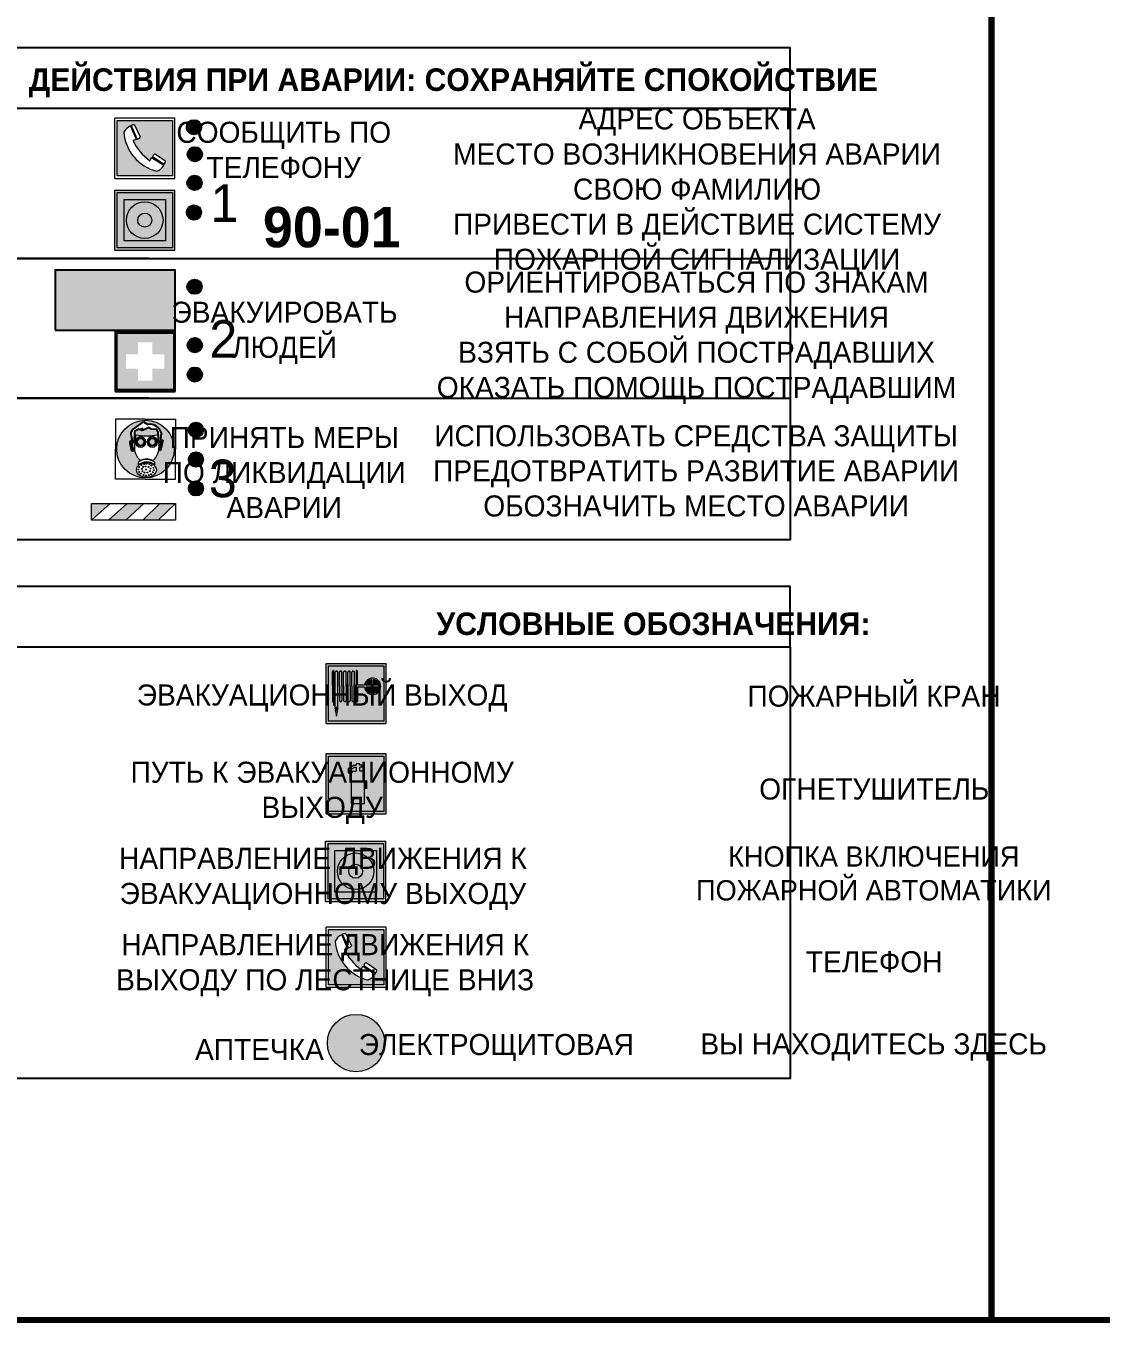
# Model space of a CAD drawing. Header units: millimetres. Extents: x 13114 to 67229, y 22859 to 38520.
# Drawn here: x 23910.6 to 24053.7, y 30105.6 to 30277.7 of the extents above; entities that cross this region are included whole.
import ezdxf

# ---------------------------------------------------------------- set-up
doc = ezdxf.new("R2010")
doc.units = ezdxf.units.MM
doc.styles.add('обычный', font='arial.ttf')

# ---------------------------------------------------------------- blocks, each defined once
blk = doc.blocks.new('A$C38D26F80')
h = blk.add_hatch(color=5)
h.dxf.hatch_style = 1
h.paths.add_polyline_path([(-8.77, -4.48, 1), (-0.19, -4.48, 1)])
h.paths.add_polyline_path([(-6.75, -3.58), (-6.75, -3.31), (-6.62, -3.22), (-6.5, -3.22), (-6.42, -3.3), (-6.39, -3.28), (-6.59, -2.23), (-6.59, -2.01), (-6.38, -1.58), (-4.76, -0.4), (-4.13, -0.79, -0.362848), (-2.1, -2.1, -0.201049), (-2.17, -2.48, 0.085434), (-2.26, -3.13), (-1.9, -3.16), (-2.25, -4.7), (-2.4, -4.59), (-2.43, -4.34), (-2.36, -4.34), (-2.14, -3.34), (-2.47, -3.42), (-2.58, -1.95), (-2.77, -1.58), (-3.58, -1.52), (-3.92, -1.26), (-5.05, -1.73), (-4.87, -1.39), (-5.41, -1.6), (-5.41, -1.46), (-6.13, -1.87), (-6.18, -3.5), (-6.56, -3.47), (-6.37, -4.59), (-6.16, -4.43), (-6.16, -4.66), (-6.36, -4.79), (-6.37, -4.8), (-6.51, -4.76)], flags=16)
h.paths.add_polyline_path([(-6.51, -4.76), (-6.36, -4.79), (-6.37, -4.8)], flags=0)
h.paths.add_polyline_path([(-5.92, -2.34, 0.089508), (-2.67, -2.35), (-2.48, -3.88, -0.268602), (-3.4, -6.18, 0.262449), (-5.2, -6.18, -0.268602), (-6.11, -3.88)], flags=16)
edge = h.paths.add_edge_path(flags=16)
edge.add_ellipse((-5.19, -3.41), major_axis=(0, 0.842), ratio=0.848992, start_angle=0, end_angle=360)
edge = h.paths.add_edge_path(flags=0)
edge.add_ellipse((-5.19, -3.39), major_axis=(0, 0.665), ratio=0.853798, start_angle=0, end_angle=360)
edge = h.paths.add_edge_path(flags=0)
edge.add_ellipse((-5.19, -3.4), major_axis=(0, 0.528), ratio=0.864094, start_angle=0, end_angle=360)
edge = h.paths.add_edge_path(flags=16)
edge.add_ellipse((-3.47, -3.4), major_axis=(0, 0.842), ratio=0.848992, start_angle=0, end_angle=360)
h.paths.add_polyline_path([(-3.13, -6.45), (-3.13, -6.84, 0.383174), (-5.57, -6.85), (-5.57, -6.49, -0.369952)], flags=16)
edge = h.paths.add_edge_path(flags=0)
edge.add_ellipse((-3.47, -3.39), major_axis=(0, 0.665), ratio=0.853798, start_angle=0, end_angle=360)
edge = h.paths.add_edge_path(flags=0)
edge.add_ellipse((-3.47, -3.4), major_axis=(0, 0.528), ratio=0.864094, start_angle=0, end_angle=360)
edge = h.paths.add_edge_path(flags=16)
edge.add_ellipse((-4.34, -7.57), major_axis=(-1.48, 0), ratio=0.744955, start_angle=0, end_angle=360)
h.paths.add_polyline_path([(-5.01, -6.85, -1), (-5.15, -6.85, -1)], flags=0)
h.paths.add_polyline_path([(-5.33, -7.14, -1), (-5.47, -7.14, -1)], flags=0)
h.paths.add_polyline_path([(-4.61, -6.71, -1), (-4.74, -6.71, -1)], flags=16)
h.paths.add_polyline_path([(-5.43, -7.51, -1), (-5.57, -7.51, -1)], flags=0)
h.paths.add_polyline_path([(-4.26, -6.67, -1), (-4.4, -6.67, -1)], flags=16)
h.paths.add_polyline_path([(-4.74, -7.14, -1), (-4.88, -7.14, -1)], flags=0)
h.paths.add_polyline_path([(-4.93, -7.43, -1), (-5.07, -7.43, -1)], flags=0)
h.paths.add_polyline_path([(-4.41, -7.07, -1), (-4.54, -7.07, -1)], flags=0)
h.paths.add_polyline_path([(-5.33, -7.87, -1), (-5.46, -7.87, -1)], flags=0)
h.paths.add_polyline_path([(-3.8, -6.71, -1), (-3.94, -6.71, -1)], flags=16)
h.paths.add_polyline_path([(-4.85, -7.78, -1), (-4.98, -7.78, -1)], flags=0)
h.paths.add_polyline_path([(-3.96, -7.14, -1), (-4.1, -7.14, -1)], flags=0)
h.paths.add_polyline_path([(-4.33, -7.53, -1), (-4.47, -7.53, -1)], flags=0)
h.paths.add_polyline_path([(-5.09, -8.12, -1), (-5.23, -8.12, -1)], flags=0)
h.paths.add_polyline_path([(-3.5, -6.94, -1), (-3.64, -6.94, -1)], flags=0)
h.paths.add_polyline_path([(-4.54, -7.97, -1), (-4.68, -7.97, -1)], flags=0)
h.paths.add_polyline_path([(-3.66, -7.39, -1), (-3.8, -7.39, -1)], flags=0)
h.paths.add_polyline_path([(-4.73, -8.35, -1), (-4.86, -8.35, -1)], flags=0)
h.paths.add_polyline_path([(-4.09, -7.96, -1), (-4.23, -7.96, -1)], flags=0)
h.paths.add_polyline_path([(-3.77, -7.74, -1), (-3.91, -7.74, -1)], flags=0)
h.paths.add_polyline_path([(-3.22, -7.27, -1), (-3.35, -7.27, -1)], flags=0)
h.paths.add_polyline_path([(-4.34, -8.4, -1), (-4.47, -8.4, -1)], flags=0)
h.paths.add_polyline_path([(-3.16, -7.61, -1), (-3.3, -7.61, -1)], flags=0)
h.paths.add_polyline_path([(-3.9, -8.35, -1), (-4.04, -8.35, -1)], flags=0)
h.paths.add_polyline_path([(-3.32, -7.91, -1), (-3.46, -7.91, -1)], flags=0)
h.paths.add_polyline_path([(-3.55, -8.23, -1), (-3.69, -8.23, -1)], flags=0)
at = {"color": 5, "lineweight": 5}
for p, q in [((-4.48, 0), (-8.96, 0)), ((-8.96, 0), (-8.96, -4.48)), ((-4.48, 0), (0, 0)), ((0, 0), (0, -4.48)), ((-6.59, -2.01), (-6.38, -1.58)), ((-6.38, -1.58), (-4.76, -0.4)), ((-6.13, -1.87), (-6.18, -3.5)), ((-5.41, -1.46), (-6.13, -1.87)), ((-4.87, -1.39), (-5.41, -1.6)), ((-5.41, -1.6), (-5.41, -1.46)), ((-3.92, -1.26), (-5.05, -1.73)), ((-5.05, -1.73), (-4.87, -1.39)), ((-4.76, -0.4), (-4.13, -0.79)), ((-3.58, -1.52), (-3.92, -1.26)), ((-2.77, -1.58), (-3.58, -1.52)), ((-2.58, -1.95), (-2.77, -1.58)), ((-6.75, -3.31), (-6.62, -3.22)), ((-6.75, -3.58), (-6.75, -3.31)), ((-6.51, -4.76), (-6.75, -3.58)), ((-6.62, -3.22), (-6.5, -3.22)), ((-6.59, -2.23), (-6.59, -2.01)), ((-6.39, -3.28), (-6.59, -2.23)), ((-6.18, -3.5), (-6.56, -3.47)), ((-6.56, -3.47), (-6.37, -4.59)), ((-6.5, -3.22), (-6.42, -3.3)), ((-6.42, -3.3), (-6.39, -3.28)), ((-5.92, -2.34), (-6.11, -3.88)), ((-2.67, -2.34), (-2.48, -3.88)), ((-2.47, -3.42), (-2.58, -1.95)), ((-2.14, -3.34), (-2.47, -3.42)), ((-2.36, -4.34), (-2.14, -3.34)), ((-1.9, -3.16), (-2.26, -3.13)), ((-2.25, -4.7), (-1.9, -3.16)), ((-8.96, -8.96), (-8.96, -4.48)), ((-6.37, -4.8), (-6.51, -4.76)), ((-6.37, -4.59), (-6.16, -4.43)), ((-6.16, -4.66), (-6.37, -4.8)), ((-6.16, -4.43), (-6.16, -4.66)), ((-2.43, -4.34), (-2.4, -4.59)), ((-2.43, -4.34), (-2.36, -4.34)), ((-2.4, -4.59), (-2.25, -4.7)), ((0, -8.96), (0, -4.48)), ((-5.57, -6.49), (-5.57, -6.85)), ((-3.13, -6.45), (-3.13, -6.84)), ((-4.48, -8.96), (-8.96, -8.96)), ((-4.48, -8.96), (0, -8.96))]:
    blk.add_line(p, q, dxfattribs=at)
at = {"color": 5}
for p, q in [((-6.59, -2.01), (-6.38, -1.58)), ((-6.38, -1.58), (-4.76, -0.4)), ((-6.13, -1.87), (-6.18, -3.5)), ((-5.41, -1.46), (-6.13, -1.87)), ((-4.87, -1.39), (-5.41, -1.6)), ((-5.41, -1.6), (-5.41, -1.46)), ((-3.92, -1.26), (-5.05, -1.73)), ((-5.05, -1.73), (-4.87, -1.39)), ((-4.76, -0.4), (-4.13, -0.79)), ((-3.58, -1.52), (-3.92, -1.26)), ((-2.77, -1.58), (-3.58, -1.52)), ((-2.58, -1.95), (-2.77, -1.58)), ((-6.75, -3.31), (-6.62, -3.22)), ((-6.75, -3.58), (-6.75, -3.31)), ((-6.51, -4.76), (-6.75, -3.58)), ((-6.62, -3.22), (-6.5, -3.22)), ((-6.59, -2.23), (-6.59, -2.01)), ((-6.39, -3.28), (-6.59, -2.23)), ((-6.18, -3.5), (-6.56, -3.47)), ((-6.56, -3.47), (-6.37, -4.59)), ((-6.5, -3.22), (-6.42, -3.3)), ((-6.42, -3.3), (-6.39, -3.28)), ((-2.47, -3.42), (-2.58, -1.95)), ((-2.14, -3.34), (-2.47, -3.42)), ((-2.36, -4.34), (-2.14, -3.34)), ((-2.26, -3.13), (-1.9, -3.16)), ((-1.9, -3.16), (-2.25, -4.7)), ((-6.37, -4.8), (-6.51, -4.76)), ((-6.36, -4.79), (-6.51, -4.76)), ((-6.37, -4.59), (-6.16, -4.43)), ((-6.16, -4.66), (-6.37, -4.8)), ((-6.16, -4.66), (-6.36, -4.79)), ((-6.16, -4.43), (-6.16, -4.66)), ((-2.4, -4.59), (-2.43, -4.34)), ((-2.43, -4.34), (-2.36, -4.34)), ((-2.25, -4.7), (-2.4, -4.59))]:
    blk.add_line(p, q, dxfattribs=at)
at = {"color": 5, "lineweight": 5}
for centre, radius in [((-4.48, -4.48), 4.29), ((-5.5, -7.51), 0.0678), ((-5.4, -7.14), 0.0678), ((-5.08, -6.85), 0.0678), ((-5, -7.43), 0.0678), ((-4.91, -7.78), 0.0678), ((-4.81, -7.14), 0.0678), ((-4.67, -6.71), 0.0678), ((-4.47, -7.07), 0.0678), ((-4.4, -7.53), 0.0678), ((-4.33, -6.67), 0.0678), ((-4.03, -7.14), 0.0678), ((-3.87, -6.71), 0.0678), ((-3.84, -7.74), 0.0678), ((-3.73, -7.39), 0.0678), ((-3.57, -6.94), 0.0678), ((-3.28, -7.27), 0.0678), ((-3.23, -7.61), 0.0678), ((-5.4, -7.87), 0.0678), ((-5.16, -8.12), 0.0678), ((-4.79, -8.35), 0.0678), ((-4.61, -7.97), 0.0678), ((-4.4, -8.4), 0.0678), ((-4.16, -7.96), 0.0678), ((-3.97, -8.35), 0.0678), ((-3.62, -8.23), 0.0678), ((-3.39, -7.91), 0.0678)]:
    blk.add_circle(centre, radius, dxfattribs=at)
at = {"color": 5}
for centre, radius, start, end in [((-3.89, -2.66), 1.88, 17.387, 97.1599), ((-0.35, -3.07), 1.91, 162.2553, 181.7878), ((-2.6, -2.2), 0.511, 326.3906, 11.8614)]:
    blk.add_arc(centre, radius, start, end, dxfattribs=at)
at = {"color": 5, "lineweight": 5}
for centre, radius, start, end in [((-4.28, 6.66), 9.15, 259.6987, 280.1569), ((-0.47, -3.05), 1.79, 161.5846, 182.4584), ((-2.6, -2.2), 0.513, 326.4781, 11.7739), ((-3.66, -4.24), 2.47, 171.573, 231.7124), ((-4.93, -4.24), 2.47, 308.2876, 8.427), ((-4.33, -7.88), 1.87, 50.358, 131.5662), ((-4.34, -8.2), 1.82, 48.4943, 132.3565), ((-4.3, -7.78), 1.83, 60.5889, 119.4111)]:
    blk.add_arc(centre, radius, start, end, dxfattribs=at)
for centre, major_axis, ratio in [((-5.19, -3.41), (0, 0.842), 0.848992), ((-5.19, -3.39), (0, 0.665), 0.853798), ((-5.19, -3.4), (0, 0.528), 0.864094), ((-3.47, -3.4), (0, 0.842), 0.848992), ((-3.47, -3.39), (0, 0.665), 0.853798), ((-3.47, -3.4), (0, 0.528), 0.864094), ((-4.34, -7.57), (-1.48, 0), 0.744955)]:
    blk.add_ellipse(centre, major_axis=major_axis, ratio=ratio, dxfattribs=at)
blk = doc.blocks.new('A$C47DD6509')
at = {"lineweight": 5}
for points in [[(-8.69, 0), (-11.19, 0), (-11.19, -2.22)], [(-4.22, 0), (-6.45, 0), (-8.91, -2.22), (-6.61, -2.22)], [(0, 0), (-2.09, 0), (-4.36, -2.22), (-2.29, -2.22)]]:
    blk.add_hatch(color=242, dxfattribs=at).paths.add_polyline_path(points)
at = {"color": 242, "lineweight": 5}
for p, q in [((-11.19, -2.22), (-8.69, 0)), ((-11.19, -2.22), (-11.19, 0)), ((-11.19, 0), (-8.69, 0)), ((-11.19, 0), (0, 0)), ((-8.91, -2.22), (-6.45, 0)), ((-6.61, -2.22), (-4.22, 0)), ((-4.36, -2.22), (-2.09, 0)), ((-2.29, -2.22), (0, 0)), ((0, 0), (0, -2.22)), ((0, -2.22), (-11.19, -2.22))]:
    blk.add_line(p, q, dxfattribs=at)
blk = doc.blocks.new('A$C32E8229D')
at = {"true_color": 0xffffff}
blk.add_hatch(color=7, dxfattribs=at).paths.add_polyline_path([(0, 0), (0, -8), (16, -8), (16, 0)])
h = blk.add_hatch(color=126)
h.paths.add_polyline_path([(0.2, -0.2), (15.8, -0.2), (15.8, -7.8), (0.2, -7.8)])
h.paths.add_polyline_path([(13.49, -2.05), (12.08, -2.05), (11.37, -2.63, 0.162397), (11.29, -2.84), (11.29, -3.63), (10.35, -3.63), (10.35, -4.05), (11.68, -4.05), (11.68, -3.48), (12.26, -4.28), (11.29, -5.1), (11.29, -6.78), (11.85, -6.78), (11.85, -5.44), (12.8, -4.64), (12.8, -5.94), (14.46, -5.94), (14.46, -5.39), (13.45, -5.39), (13.45, -3.97), (12.46, -2.59), (13.15, -2.59), (13.69, -3.34), (14.18, -3)], flags=16)
h.paths.add_polyline_path([(10.74, -1.82, 1), (11.8, -1.82, 1)], flags=16)
h.paths.add_polyline_path([(9.39, -3.59), (5.99, -3.59), (6.56, -3.03), (5.91, -3.03), (5.1, -3.83), (5.91, -4.64), (6.56, -4.64), (5.99, -4.09), (9.39, -4.09)], flags=16)
h.paths.add_polyline_path([(4.29, -1.08), (1.72, -1.08), (1.72, -6.6), (4.29, -6.6)], flags=16)
at = {"color": 126}
blk.add_lwpolyline([(16, -8), (0, -8), (0, 0), (16, 0)], close=True, dxfattribs=at)
blk = doc.blocks.new('A$C18900ED3')
h = blk.add_hatch(color=126)
h.paths.add_polyline_path([(-0.18, -0.18), (-7.02, -0.18), (-7.02, -7.02), (-0.18, -7.02)])
h.paths.add_polyline_path([(-5.89, -4.46), (-5.89, -2.77), (-4.46, -2.77), (-4.46, -1.31), (-2.77, -1.31), (-2.77, -2.77), (-1.33, -2.77), (-1.33, -4.46), (-2.77, -4.46), (-2.77, -5.89), (-4.46, -5.89), (-4.46, -4.46)], flags=16)
at = {"color": 126}
for p, q in [((-7.2, 0), (-7.2, -7.2)), ((0, 0), (-7.2, 0)), ((0, -7.2), (0, 0)), ((-7.02, -7.02), (-7.02, -0.18)), ((-7.02, -0.18), (-0.18, -0.18)), ((-0.18, -0.18), (-0.18, -7.02)), ((-7.2, -7.2), (0, -7.2)), ((-0.18, -7.02), (-7.02, -7.02))]:
    blk.add_line(p, q, dxfattribs=at)
blk = doc.blocks.new('A$C456E1F9C')
at = {"lineweight": 5}
h = blk.add_hatch(color=242, dxfattribs=at)
h.paths.add_polyline_path([(0.51, -1.47), (0.51, -13.26), (12.29, -13.26), (12.29, -1.47)])
h.paths.add_polyline_path([(5.42, -4.95, -0.254479), (4.78, -5.4), (3.52, -2.53, -0.209735), (4.23, -2.4)], flags=16)
h.paths.add_polyline_path([(8.53, -8.6), (10.87, -10.17), (10.54, -10.76), (8.03, -9.13, -0.192251)], flags=16)
h.paths.add_polyline_path([(4.61, -5.49, 0.005518), (3.87, -5.72, 0.128647), (7.49, -10.01, 0.00809), (7.83, -9.33), (10.47, -10.97, -0.16736), (8.99, -12.25, -0.327862), (1.95, -3.95, -0.166952), (3.36, -2.62)], flags=16)
at = {"color": 242, "lineweight": 5}
for p, q in [((0, -13.77), (0, -0.97)), ((12.8, -0.97), (0, -0.97)), ((4.61, -5.49), (3.36, -2.62)), ((3.52, -2.53), (4.78, -5.4)), ((4.23, -2.4), (5.42, -4.95)), ((12.8, -13.77), (12.8, -0.97)), ((7.83, -9.33), (10.47, -10.97)), ((8.03, -9.13), (10.54, -10.76)), ((10.81, -10.12), (8.53, -8.6)), ((10.54, -10.76), (10.8, -10.3)), ((10.8, -10.3), (10.81, -10.12)), ((0, -13.77), (12.8, -13.77))]:
    blk.add_line(p, q, dxfattribs=at)
blk.add_lwpolyline([(0.51, -1.47), (12.29, -1.47), (12.29, -13.26), (0.51, -13.26)], close=True, dxfattribs=at)
for centre, radius, start, end in [((4.59, -5.34), 2.99, 114.2845, 152.1974), ((4.02, -3.27), 0.891, 76.3284, 123.7092), ((11.12, -3.31), 9.19, 183.9915, 256.6009), ((14.98, -39.1), 35.17, 107.1487, 108.4135), ((4.68, -4.59), 0.824, 276.9621, 334.0723), ((13.86, -0.94), 11.08, 205.5536, 234.8762), ((-13.31, 0.8), 23.44, 332.5487, 334.4027), ((8.94, -9.5), 0.989, 114.4092, 157.9388), ((7.87, -9.46), 3, 291.9291, 329.9329)]:
    blk.add_arc(centre, radius, start, end, dxfattribs=at)
blk = doc.blocks.new('A$C54414219')
at = {"true_color": 0xffffff}
h = blk.add_hatch(color=7, dxfattribs=at)
h.paths.add_polyline_path([(2.39, -9.45), (2.39, -18.3), (11.23, -18.3), (11.23, -9.45)], flags=0)
h.paths.add_polyline_path([(10.71, -13.87, -1), (2.92, -13.87, -1)], flags=0)
h.paths.add_polyline_path([(8.3, -13.87, -1), (5.33, -13.87, -1)], flags=0)
h.paths.add_polyline_path([(0.41, -7.47), (0.41, -20.27), (13.21, -20.27), (13.21, -7.47)])
h.paths.add_polyline_path([(0.92, -19.77), (12.71, -19.77), (12.71, -7.98), (0.92, -7.98)], flags=16)
h.paths.add_polyline_path([(11.23, -9.45), (11.23, -18.3), (2.39, -18.3), (2.39, -9.45)], flags=0)
at = {"lineweight": 5}
h = blk.add_hatch(color=242, dxfattribs=at)
h.paths.add_polyline_path([(12.71, -7.98), (0.92, -7.98), (0.92, -19.77), (12.71, -19.77)])
h.paths.add_polyline_path([(11.23, -18.3), (2.39, -18.3), (2.39, -9.45), (11.23, -9.45)], flags=16)
h.paths.add_polyline_path([(10.71, -13.87, -1), (2.92, -13.87, -1)], flags=0)
h.paths.add_polyline_path([(8.3, -13.87, -1), (5.33, -13.87, -1)], flags=0)
at = {"true_color": 0xffffff}
h = blk.add_hatch(color=7, dxfattribs=at)
h.paths.add_polyline_path([(2.39, -9.45), (2.39, -18.3), (11.23, -18.3), (11.23, -9.45)])
h.paths.add_polyline_path([(10.71, -13.87, -1), (2.92, -13.87, -1)], flags=16)
h.paths.add_polyline_path([(8.3, -13.87, -1), (5.33, -13.87, -1)], flags=0)
at = {"lineweight": 5}
h = blk.add_hatch(color=242, dxfattribs=at)
h.paths.add_polyline_path([(2.92, -13.87, 1), (10.71, -13.87, 1)])
h.paths.add_polyline_path([(8.3, -13.87, -1), (5.33, -13.87, -1)], flags=16)
at = {"color": 242, "lineweight": 5}
for p, q in [((0.41, -20.27), (0.41, -7.47)), ((0.41, -7.47), (13.21, -7.47)), ((0.41, -7.47), (13.21, -7.47)), ((13.21, -20.27), (13.21, -7.47)), ((0.41, -20.27), (13.21, -20.27))]:
    blk.add_line(p, q, dxfattribs=at)
for points in [[(0.92, -7.98), (12.71, -7.98), (12.71, -19.77), (0.92, -19.77)], [(2.39, -9.45), (11.23, -9.45), (11.23, -18.3), (2.39, -18.3)]]:
    blk.add_lwpolyline(points, close=True, dxfattribs=at)
for radius in [3.89, 1.49]:
    blk.add_circle((6.81, -13.87), radius, dxfattribs=at)
blk = doc.blocks.new('A$C37112FD5')
at = {"true_color": 0xf5f5ff}
h = blk.add_hatch(color=7, dxfattribs=at)
h.dxf.hatch_style = 1
h.paths.add_polyline_path([(12.8, -7.4), (0, -7.4), (0, -20.2), (12.8, -20.2)])
h.paths.add_polyline_path([(12.29, -7.91), (12.29, -19.69), (0.51, -19.69), (0.51, -7.91)], flags=16)
h.paths.add_polyline_path([(4.98, -9.04, -0.42597), (5.17, -9.22), (5.17, -12.25), (5.17, -15.29, -0.432244), (4.98, -15.47), (4.83, -15.47, -0.42597), (4.64, -15.29), (4.64, -12.25), (4.64, -9.22, -0.432244), (4.83, -9.04)], flags=0)
h.paths.add_polyline_path([(4.28, -9.22), (4.28, -12.25), (4.28, -15.29, -0.432244), (4.09, -15.47), (3.94, -15.47, -0.42597), (3.75, -15.29), (3.75, -12.25), (3.75, -9.22, -0.432244), (3.94, -9.04), (4.09, -9.04, -0.42597)], flags=0)
h.paths.add_polyline_path([(5.72, -9.04), (5.87, -9.04, -0.42597), (6.06, -9.22), (6.06, -12.25), (6.06, -15.29, -0.432244), (5.87, -15.47), (5.72, -15.47, -0.42597), (5.53, -15.29), (5.53, -12.25), (5.53, -9.22, -0.432244)], flags=0)
h.paths.add_polyline_path([(6.42, -8.9), (6.5, -8.9, -0.42597), (6.69, -9.08), (6.69, -12.03), (8.21, -12.03, -15.824349), (8.21, -12.47), (6.69, -12.47), (6.69, -15.42, -0.432244), (6.5, -15.6), (6.42, -15.6)], flags=0)
h.paths.add_polyline_path([(3.39, -9.22), (3.39, -12.25), (3.39, -15.29, -0.432244), (3.2, -15.47), (3.05, -15.47, -0.42597), (2.85, -15.29), (2.85, -12.25), (2.85, -9.22, -0.432244), (3.05, -9.04), (3.2, -9.04, -0.42597)], flags=0)
h.paths.add_polyline_path([(2.5, -9.22), (2.5, -16.71), (1.96, -16.71), (1.96, -9.22, -0.432244), (2.15, -9.04), (2.31, -9.04, -0.42597)], flags=0)
h.paths.add_polyline_path([(1.61, -8.9), (1.61, -15.6), (1.57, -15.6, -0.42597), (1.37, -15.42), (1.37, -12.03), (1.37, -9.09, -0.432244), (1.57, -8.9)], flags=0)
h.paths.add_polyline_path([(9.76, -10.81), (9.76, -12.03), (8.49, -12.03, -0.336371)], flags=0)
h.paths.add_polyline_path([(8.49, -12.47), (9.76, -12.47), (9.76, -13.7, -0.336371)], flags=0)
h.paths.add_polyline_path([(10.11, -10.81, -0.336371), (11.38, -12.03), (10.11, -12.03)], flags=0)
h.paths.add_polyline_path([(10.11, -12.47), (11.38, -12.47, -0.336371), (10.11, -13.7)], flags=0)
h.paths.add_polyline_path([(2.5, -16.84), (2.5, -17.05), (1.97, -17.05), (1.97, -16.84)], flags=0)
h.paths.add_polyline_path([(2.5, -17.24, -0.033778), (2.24, -18.6, -0.033778), (1.97, -17.24)], flags=0)
h = blk.add_hatch(color=242)
h.dxf.hatch_style = 1
h.paths.add_polyline_path([(12.29, -7.91), (0.51, -7.91), (0.51, -19.69), (12.29, -19.69)])
h.paths.add_polyline_path([(6.42, -15.6), (6.42, -8.9), (6.5, -8.9, -0.42597), (6.69, -9.08), (6.69, -12.03), (8.21, -12.03, -15.824349), (8.21, -12.47), (6.69, -12.47), (6.69, -15.42, -0.432244), (6.5, -15.6)], flags=16)
h.paths.add_polyline_path([(5.87, -15.47), (5.72, -15.47, -0.42597), (5.53, -15.29), (5.53, -12.25), (5.53, -9.22, -0.432244), (5.72, -9.04), (5.87, -9.04, -0.42597), (6.06, -9.22), (6.06, -12.25), (6.06, -15.29, -0.432244)], flags=16)
h.paths.add_polyline_path([(4.98, -15.47), (4.83, -15.47, -0.42597), (4.64, -15.29), (4.64, -12.25), (4.64, -9.22, -0.432244), (4.83, -9.04), (4.98, -9.04, -0.42597), (5.17, -9.22), (5.17, -12.25), (5.17, -15.29, -0.432244)], flags=16)
h.paths.add_polyline_path([(4.09, -15.47), (3.94, -15.47, -0.42597), (3.75, -15.29), (3.75, -12.25), (3.75, -9.22, -0.432244), (3.94, -9.04), (4.09, -9.04, -0.42597), (4.28, -9.22), (4.28, -12.25), (4.28, -15.29, -0.432244)], flags=16)
h.paths.add_polyline_path([(3.2, -15.47), (3.05, -15.47, -0.42597), (2.85, -15.29), (2.85, -12.25), (2.85, -9.22, -0.432244), (3.05, -9.04), (3.2, -9.04, -0.42597), (3.39, -9.22), (3.39, -12.25), (3.39, -15.29, -0.432244)], flags=16)
h.paths.add_polyline_path([(2.5, -17.05), (1.97, -17.05), (1.97, -16.84), (2.5, -16.84)], flags=16)
h.paths.add_polyline_path([(2.5, -17.24, -0.033778), (2.24, -18.6, -0.033778), (1.97, -17.24)], flags=16)
h.paths.add_polyline_path([(2.5, -16.71), (1.96, -16.71), (1.96, -9.22, -0.432244), (2.15, -9.04), (2.31, -9.04, -0.42597), (2.5, -9.22)], flags=16)
h.paths.add_polyline_path([(1.61, -15.6), (1.57, -15.6, -0.42597), (1.37, -15.42), (1.37, -12.03), (1.37, -9.09, -0.432244), (1.57, -8.9), (1.61, -8.9)], flags=16)
h.paths.add_polyline_path([(8.49, -12.47), (9.76, -12.47), (9.76, -13.7, -0.336371)], flags=0)
h.paths.add_polyline_path([(10.11, -13.7), (10.11, -12.47), (11.38, -12.47, -0.336371)], flags=0)
h.paths.add_polyline_path([(8.49, -12.03, -0.336371), (9.76, -10.81), (9.76, -12.03)], flags=0)
h.paths.add_polyline_path([(10.11, -12.03), (10.11, -10.81, -0.336371), (11.38, -12.03)], flags=0)
h = blk.add_hatch(color=7, dxfattribs=at)
h.dxf.hatch_style = 1
h.paths.add_polyline_path([(1.61, -8.9), (1.57, -8.9, 0.432244), (1.37, -9.09), (1.37, -12.03), (1.37, -15.42, 0.42597), (1.57, -15.6), (1.61, -15.6)])
h.paths.add_polyline_path([(2.5, -9.22, 0.42597), (2.31, -9.04), (2.15, -9.04, 0.432244), (1.96, -9.22), (1.96, -16.71), (2.5, -16.71)])
h.paths.add_polyline_path([(2.5, -16.84), (1.97, -16.84), (1.97, -17.05), (2.5, -17.05)])
h.paths.add_polyline_path([(2.5, -17.24), (1.97, -17.24, 0.033778), (2.24, -18.6, 0.033778)])
h.paths.add_polyline_path([(3.39, -12.25), (3.39, -9.22, 0.42597), (3.2, -9.04), (3.05, -9.04, 0.432244), (2.85, -9.22), (2.85, -12.25), (2.85, -15.29, 0.42597), (3.05, -15.47), (3.2, -15.47, 0.432244), (3.39, -15.29)])
h.paths.add_polyline_path([(4.28, -12.25), (4.28, -9.22, 0.42597), (4.09, -9.04), (3.94, -9.04, 0.432244), (3.75, -9.22), (3.75, -12.25), (3.75, -15.29, 0.42597), (3.94, -15.47), (4.09, -15.47, 0.432244), (4.28, -15.29)])
h.paths.add_polyline_path([(5.17, -12.25), (5.17, -9.22, 0.42597), (4.98, -9.04), (4.83, -9.04, 0.432244), (4.64, -9.22), (4.64, -12.25), (4.64, -15.29, 0.42597), (4.83, -15.47), (4.98, -15.47, 0.432244), (5.17, -15.29)])
h.paths.add_polyline_path([(6.06, -12.25), (6.06, -9.22, 0.42597), (5.87, -9.04), (5.72, -9.04, 0.432244), (5.53, -9.22), (5.53, -12.25), (5.53, -15.29, 0.42597), (5.72, -15.47), (5.87, -15.47, 0.432244), (6.06, -15.29)])
h.paths.add_polyline_path([(6.69, -12.47), (8.21, -12.47, 15.824349), (8.21, -12.03), (6.69, -12.03), (6.69, -9.08, 0.42597), (6.5, -8.9), (6.42, -8.9), (6.42, -15.6), (6.5, -15.6, 0.432244), (6.69, -15.42)])
h.paths.add_polyline_path([(8.49, -12.47), (9.76, -12.47), (9.76, -13.7, -0.336371)], flags=16)
h.paths.add_polyline_path([(8.49, -12.03, -0.336371), (9.76, -10.81), (9.76, -12.03)], flags=16)
h.paths.add_polyline_path([(10.11, -12.47), (11.38, -12.47, -0.336371), (10.11, -13.7)], flags=16)
h.paths.add_polyline_path([(10.11, -12.03), (10.11, -10.81, -0.336371), (11.38, -12.03)], flags=16)
h = blk.add_hatch(color=242)
h.dxf.hatch_style = 1
h.paths.add_polyline_path([(9.76, -10.81, 0.336371), (8.49, -12.03), (9.76, -12.03)])
h.paths.add_polyline_path([(10.11, -10.81), (10.11, -12.03), (11.38, -12.03, 0.336371)])
h.paths.add_polyline_path([(11.38, -12.47), (10.11, -12.47), (10.11, -13.7, 0.336371)])
h.paths.add_polyline_path([(9.76, -12.47), (8.49, -12.47, 0.336371), (9.76, -13.7)])
at = {"color": 242, "lineweight": 5}
for p, q in [((0, -20.2), (0, -7.4)), ((0, -7.4), (12.8, -7.4)), ((12.8, -20.2), (12.8, -7.4)), ((1.37, -12.03), (1.37, -9.08)), ((1.57, -8.9), (1.61, -8.9)), ((1.61, -8.9), (1.61, -15.6)), ((1.96, -16.71), (1.96, -9.22)), ((2.15, -9.04), (2.31, -9.04)), ((2.5, -16.71), (2.5, -9.22)), ((2.85, -12.25), (2.85, -9.22)), ((3.05, -9.04), (3.2, -9.04)), ((3.39, -12.25), (3.39, -9.22)), ((3.75, -12.25), (3.75, -9.22)), ((3.94, -9.04), (4.09, -9.04)), ((4.28, -12.25), (4.28, -9.22)), ((4.64, -12.25), (4.64, -9.22)), ((4.83, -9.04), (4.98, -9.04)), ((5.17, -12.25), (5.17, -9.22)), ((5.53, -12.25), (5.53, -9.22)), ((5.72, -9.04), (5.87, -9.04)), ((6.06, -12.25), (6.06, -9.22)), ((6.42, -8.9), (6.42, -15.6)), ((6.5, -8.9), (6.42, -8.9)), ((6.69, -12.03), (6.69, -9.08)), ((9.76, -10.81), (9.76, -12.03)), ((10.11, -10.81), (10.11, -12.03)), ((1.37, -12.03), (1.37, -15.42)), ((2.85, -12.25), (2.85, -15.29)), ((3.39, -12.25), (3.39, -15.29)), ((3.75, -12.25), (3.75, -15.29)), ((4.28, -12.25), (4.28, -15.29)), ((4.64, -12.25), (4.64, -15.29)), ((5.17, -12.25), (5.17, -15.29)), ((5.53, -12.25), (5.53, -15.29)), ((6.06, -12.25), (6.06, -15.29)), ((8.21, -12.03), (6.69, -12.03)), ((8.21, -12.47), (6.69, -12.47)), ((6.69, -12.47), (6.69, -15.42)), ((9.76, -12.03), (8.49, -12.03)), ((9.76, -12.47), (8.49, -12.47)), ((9.76, -12.47), (9.76, -13.7)), ((11.38, -12.03), (10.11, -12.03)), ((11.38, -12.47), (10.11, -12.47)), ((10.11, -12.47), (10.11, -13.7)), ((1.57, -15.6), (1.61, -15.6)), ((3.05, -15.47), (3.2, -15.47)), ((3.94, -15.47), (4.09, -15.47)), ((4.83, -15.47), (4.98, -15.47)), ((5.72, -15.47), (5.87, -15.47)), ((6.42, -15.6), (6.5, -15.6)), ((1.96, -16.71), (2.5, -16.71)), ((1.97, -16.84), (2.5, -16.84)), ((1.97, -17.05), (1.97, -16.84)), ((2.5, -17.05), (1.97, -17.05)), ((1.97, -17.24), (2.5, -17.24)), ((2.5, -16.84), (2.5, -17.05)), ((0, -20.2), (12.8, -20.2))]:
    blk.add_line(p, q, dxfattribs=at)
blk.add_lwpolyline([(0.51, -7.91), (12.29, -7.91), (12.29, -19.69), (0.51, -19.69)], close=True, dxfattribs=at)
for centre, radius, start, end in [((1.56, -9.09), 0.182, 87.1027, 180.6071), ((2.15, -9.22), 0.182, 87.1027, 180.6071), ((2.32, -9.22), 0.182, 359.3929, 92.8973), ((3.04, -9.22), 0.182, 87.1027, 180.6071), ((3.21, -9.22), 0.182, 359.3929, 92.8973), ((3.93, -9.22), 0.182, 87.1027, 180.6071), ((4.1, -9.22), 0.182, 359.3929, 92.8973), ((4.82, -9.22), 0.182, 87.1027, 180.6071), ((4.99, -9.22), 0.182, 359.3929, 92.8973), ((5.71, -9.22), 0.182, 87.1027, 180.6071), ((5.88, -9.22), 0.182, 359.3929, 92.8973), ((6.51, -9.09), 0.182, 359.3929, 92.8973), ((9.93, -12.25), 1.74, 187.2319, 172.7681), ((9.93, -12.25), 1.46, 96.9927, 171.3585), ((9.93, -12.25), 1.46, 8.6415, 83.0073), ((9.93, -12.25), 1.46, 188.6415, 263.0073), ((9.93, -12.25), 1.46, 276.9927, 351.3585), ((1.56, -15.42), 0.182, 179.3929, 272.8973), ((3.04, -15.29), 0.182, 179.3929, 272.8973), ((3.21, -15.29), 0.182, 267.1027, 0.6071), ((3.93, -15.29), 0.182, 179.3929, 272.8973), ((4.1, -15.29), 0.182, 267.1027, 0.6071), ((4.82, -15.29), 0.182, 179.3929, 272.8973), ((4.99, -15.29), 0.182, 267.1027, 0.6071), ((5.71, -15.29), 0.182, 179.3929, 272.8973), ((5.88, -15.29), 0.182, 267.1027, 0.6071), ((6.51, -15.42), 0.182, 267.1027, 0.6071), ((12.17, -15.98), 10.27, 187.041, 194.7793), ((-7.7, -15.98), 10.27, 345.2207, 352.959)]:
    blk.add_arc(centre, radius, start, end, dxfattribs=at)
blk = doc.blocks.new('A$C7B8C2D5B')
at = {"lineweight": 0}
h = blk.add_hatch(color=5, dxfattribs=at)
h.dxf.hatch_style = 1
h.paths.add_polyline_path([(1.397, -3.024, 1), (-2.112, -3.024, 1)])
at = {"color": 5, "lineweight": 0}
blk.add_circle((-0.358, -3.024), 1.755, dxfattribs=at)
blk = doc.blocks.new('A$C3AD82952')
at = {"true_color": 0xf5f5ff}
h = blk.add_hatch(color=7, dxfattribs=at)
h.dxf.hatch_style = 1
h.paths.add_polyline_path([(8.21, 8.73, 0.414214), (7.89, 9.05), (7.22, 9.05), (7.22, 9.92), (7.59, 9.92, 1), (7.57, 10.36), (7.22, 10.36), (7.22, 10.6), (6.43, 10.6), (6.43, 10.36), (6.01, 10.36), (4.74, 9.59), (4.74, 8.69), (4.98, 8.73), (4.98, 9.26), (6.12, 9.91), (6.43, 9.91), (6.43, 9.05), (5.76, 9.05, 0.414214), (5.44, 8.73), (5.44, 2.2), (8.21, 2.2)], flags=0)
h.paths.add_polyline_path([(12.8, 12.8), (0, 12.8), (0, 0), (12.8, 0)])
h.paths.add_polyline_path([(0.51, 12.29), (12.29, 12.29), (12.29, 0.51), (0.51, 0.51)], flags=16)
h.paths.add_polyline_path([(4.74, 9.59), (6.01, 10.36), (6.43, 10.36), (6.43, 10.6), (7.22, 10.6), (7.22, 10.36), (7.59, 10.36, -0.94586), (7.59, 9.92), (7.22, 9.92), (7.22, 9.05), (7.89, 9.05, -0.414214), (8.21, 8.73), (8.21, 2.2), (5.44, 2.2), (5.44, 8.73, -0.414214), (5.76, 9.05), (6.43, 9.05), (6.43, 9.91), (6.12, 9.91), (4.98, 9.26), (4.98, 8.73), (4.74, 8.69)], flags=0)
h = blk.add_hatch(color=242)
h.dxf.hatch_style = 1
h.paths.add_polyline_path([(12.29, 12.29), (0.51, 12.29), (0.51, 0.51), (12.29, 0.51)])
h.paths.add_polyline_path([(4.74, 8.69), (4.74, 9.59), (6.01, 10.36), (6.43, 10.36), (6.43, 10.6), (7.22, 10.6), (7.22, 10.36), (7.59, 10.36, -0.94586), (7.59, 9.92), (7.22, 9.92), (7.22, 9.05), (7.89, 9.05, -0.414214), (8.21, 8.73), (8.21, 2.2), (5.44, 2.2), (5.44, 8.73, -0.414214), (5.76, 9.05), (6.43, 9.05), (6.43, 9.91), (6.12, 9.91), (4.98, 9.26), (4.98, 8.73)], flags=16)
h = blk.add_hatch(color=7, dxfattribs=at)
h.dxf.hatch_style = 1
h.paths.add_polyline_path([(8.21, 8.73, 0.414214), (7.89, 9.05), (7.22, 9.05), (7.22, 9.92), (7.59, 9.92, 1), (7.57, 10.36), (7.22, 10.36), (7.22, 10.6), (6.43, 10.6), (6.43, 10.36), (6.01, 10.36), (4.74, 9.59), (4.74, 8.69), (4.98, 8.73), (4.98, 9.26), (6.12, 9.91), (6.43, 9.91), (6.43, 9.05), (5.76, 9.05, 0.414214), (5.44, 8.73), (5.44, 2.2), (8.21, 2.2)])
at = {"color": 242, "lineweight": 5}
for p, q in [((0, 0), (0, 12.8)), ((0, 12.8), (12.8, 12.8)), ((12.8, 0), (12.8, 12.8)), ((6.01, 10.36), (4.74, 9.59)), ((4.74, 9.59), (4.74, 8.69)), ((4.74, 8.69), (4.98, 8.73)), ((4.98, 9.26), (6.12, 9.91)), ((4.98, 8.73), (4.98, 9.26)), ((5.44, 2.2), (5.44, 8.73)), ((5.76, 9.05), (6.43, 9.05)), ((6.01, 10.36), (6.43, 10.36)), ((6.12, 9.91), (6.43, 9.91)), ((7.22, 10.6), (6.43, 10.6)), ((6.43, 10.6), (6.43, 10.36)), ((6.43, 9.91), (6.43, 9.05)), ((7.22, 10.36), (7.22, 10.6)), ((7.59, 10.36), (7.22, 10.36)), ((7.22, 9.05), (7.22, 9.92)), ((7.59, 9.92), (7.22, 9.92)), ((7.89, 9.05), (7.22, 9.05)), ((8.21, 2.2), (8.21, 8.73)), ((0, 0), (12.8, 0)), ((5.44, 2.2), (8.21, 2.2))]:
    blk.add_line(p, q, dxfattribs=at)
blk.add_lwpolyline([(0.51, 12.29), (12.29, 12.29), (12.29, 0.51), (0.51, 0.51)], close=True, dxfattribs=at)
for centre, radius, start, end in [((5.76, 8.73), 0.32, 90, 180), ((7.58, 10.14), 0.223, 273.1875, 86.8125), ((7.89, 8.73), 0.32, 0, 90)]:
    blk.add_arc(centre, radius, start, end, dxfattribs=at)

msp = doc.modelspace()

# ---------------------------------------------------------------- hatches: boundary and pattern name
at = {"lineweight": 0}
h = msp.add_hatch(color=256, dxfattribs=at)
h.dxf.hatch_style = 1
h.paths.add_polyline_path([(23931.99, 30264.26, 1), (23933.92, 30264.26, 1)])
h = msp.add_hatch(color=256, dxfattribs=at)
h.dxf.hatch_style = 1
h.paths.add_polyline_path([(23932.09, 30260.67, 1), (23934.03, 30260.67, 1)])
h = msp.add_hatch(color=256, dxfattribs=at)
h.dxf.hatch_style = 1
h.paths.add_polyline_path([(23932.06, 30256.86, 1), (23933.99, 30256.86, 1)])
h = msp.add_hatch(color=256, dxfattribs=at)
h.dxf.hatch_style = 1
h.paths.add_polyline_path([(23931.97, 30252.93, 1), (23933.9, 30252.93, 1)])
h = msp.add_hatch(color=256, dxfattribs=at)
h.dxf.hatch_style = 1
h.paths.add_polyline_path([(23932.06, 30243.05, 1), (23933.99, 30243.05, 1)])
h = msp.add_hatch(color=256, dxfattribs=at)
h.dxf.hatch_style = 1
h.paths.add_polyline_path([(23932.1, 30235.27, 1), (23934.03, 30235.27, 1)])
h = msp.add_hatch(color=256, dxfattribs=at)
h.dxf.hatch_style = 1
h.paths.add_polyline_path([(23932.09, 30231.36, 1), (23934.02, 30231.36, 1)])
h = msp.add_hatch(color=256, dxfattribs=at)
h.dxf.hatch_style = 1
h.paths.add_polyline_path([(23932.25, 30224.01, 1), (23934.18, 30224.01, 1)])
h = msp.add_hatch(color=256, dxfattribs=at)
h.dxf.hatch_style = 1
h.paths.add_polyline_path([(23932.24, 30220.07, 1), (23934.17, 30220.07, 1)])
h = msp.add_hatch(color=256, dxfattribs=at)
h.dxf.hatch_style = 1
h.paths.add_polyline_path([(23932.25, 30216.23, 1), (23934.18, 30216.23, 1)])

# ---------------------------------------------------------------- linework, layer by layer
at = {"color": 1, "lineweight": 100}
for points in [[(23439.09, 30500.6), (24039.09, 30500.6), (24039.09, 30105.6), (23439.09, 30105.6)], [(24039.09, 30500.6), (24639.09, 30500.6), (24639.09, 30105.6), (24039.09, 30105.6)]]:
    msp.add_lwpolyline(points, close=True, dxfattribs=at)
for points in [[(23868.51, 30266.79), (24012.28, 30266.79), (24012.28, 30274.84), (23868.51, 30274.84)], [(23868.51, 30266.79), (24012.28, 30266.79), (24012.28, 30209.39), (23868.51, 30209.39)], [(23868.51, 30195.15), (24012.28, 30195.15), (24012.28, 30203.2), (23868.51, 30203.2)], [(23868.51, 30195.15), (24012.28, 30195.15), (24012.28, 30137.75), (23868.51, 30137.75)]]:
    msp.add_lwpolyline(points, close=True)
for points in [[(23926.93, 30246.8), (23868.51, 30246.8), (24012.28, 30246.8)], [(23926.93, 30228.22), (23868.51, 30228.22), (24012.28, 30228.22)]]:
    msp.add_lwpolyline(points)
for centre in [(23932.95, 30264.26), (23933.06, 30260.67), (23933.02, 30256.86), (23932.94, 30252.93), (23933.02, 30243.05), (23933.06, 30235.27), (23933.06, 30231.36), (23933.21, 30224.01), (23933.21, 30220.07), (23933.21, 30216.23)]:
    msp.add_circle(centre, 0.966)

# ---------------------------------------------------------------- block references
for name, p, xscale, yscale, zscale in [('A$C456E1F9C', (23922.4, 30266.07), 0.625, 0.625, 0.625), ('A$C54414219', (23922.14, 30260.58), 0.625, 0.625, 0.625), ('A$C18900ED3', (23930.46, 30237.12), 1.111111111007631, 1.111111111007631, 1.111111111007631), ('A$C38D26F80', (23930.49, 30225.45), 0.8928571427240968, 0.8928571427240968, 0.8928571427240968), ('A$C37112FD5', (23950.52, 30197.56), 0.6249984004534781, 0.6249984004534781, 0.6249984004534781), ('A$C3AD82952', (23950.52, 30172.95), 0.625, 0.625, 0.625), ('A$C54414219', (23950.21, 30173.97), 0.625, 0.625, 0.625), ('A$C456E1F9C', (23950.52, 30158.49), 0.625, 0.625, 0.625), ('A$C7B8C2D5B', (23955.3, 30149.03), 2.177419353276491, 2.177419353276491, 2.177419353276491)]:
    msp.add_blockref(name, p, dxfattribs=dict(xscale=xscale, yscale=yscale, zscale=zscale))
at = {"xscale": -1}
msp.add_blockref('A$C32E8229D', (23930.46, 30245.27), dxfattribs=at)
at = {"color": 242, "true_color": 0xc1121c}
msp.add_blockref('A$C47DD6509', (23930.49, 30214.23), dxfattribs=at)

# ---------------------------------------------------------------- texts
at = {"lineweight": 0, "attachment_point": 5, "style": 'обычный'}
for s, insert, char_height, width in [('{\\fProxima Nova Rg|b1|i0|c204|p2;ДЕЙСТВИЯ ПРИ АВАРИИ: СОХРАНЯЙТЕ СПОКОЙСТВИЕ\\H1.6644x; }', (23967.46, 30270.16), 3, 175.1736), ('\\pi-8.4,l8.4,t8.4;{\\fProxima Nova Rg|b0|i0|c204|p2;АДРЕС ОБЪЕКТА\\PМЕСТО ВОЗНИКНОВЕНИЯ АВАРИИ\\PСВОЮ ФАМИЛИЮ\\PПРИВЕСТИ В ДЕЙСТВИЕ СИСТЕМУ \\PПОЖАРНОЙ СИГНАЛИЗАЦИИ}', (23999.9, 30255.63), 2.8, 126.6484), ('{\\fProxima Nova Rg|b0|i0|c204|p2;СООБЩИТЬ ПО \\PТЕЛЕФОНУ}', (23944.89, 30261.24), 2.8, 126.6484), ('{\\fProxima Nova Rg|b0|i0|c204|p2;1\\H1.1667x; }', (23937, 30254.18), 5, 126.6484), ('{\\fProxima Nova Rg|b1|i0|c204|p2;\\H1.0714x;90-01\\fProxima Nova Rg|b0|i0|c204|p2;\\H0.93331x; \\H1.3449x; }', (23951.28, 30250.94), 5, 126.6484), ('\\pi-8.4,l8.4,t8.4;{\\fProxima Nova Rg|b0|i0|c204|p2;ОРИЕНТИРОВАТЬСЯ ПО ЗНАКАМ \\PНАПРАВЛЕНИЯ ДВИЖЕНИЯ\\PВЗЯТЬ С СОБОЙ ПОСТРАДАВШИХ\\PОКАЗАТЬ ПОМОЩЬ ПОСТРАДАВШИМ}', (23999.83, 30236.26), 2.8, 126.6484), ('{\\fProxima Nova Rg|b0|i0|c204|p2;ЭВАКУИРОВАТЬ \\PЛЮДЕЙ}', (23945, 30236.92), 2.8, 126.6484), ('{\\fProxima Nova Rg|b0|i0|c204|p2;2\\H1.1967x; }', (23936.85, 30236.1), 5, 126.6484), ('{\\fProxima Nova Rg|b0|i0|c204|p2;ПРИНЯТЬ МЕРЫ \\PПО ЛИКВИДАЦИИ \\PАВАРИИ}', (23944.96, 30218.34), 2.8, 126.6484), ('\\pi-8.4,l8.4,t8.4;{\\fProxima Nova Rg|b0|i0|c204|p2;ИСПОЛЬЗОВАТЬ СРЕДСТВА ЗАЩИТЫ \\PПРЕДОТВРАТИТЬ РАЗВИТИЕ АВАРИИ\\PОБОЗНАЧИТЬ МЕСТО АВАРИИ}', (23999.78, 30218.54), 2.8, 126.6484), ('{\\fProxima Nova Rg|b0|i0|c204|p2;3\\H1.1967x; }', (23936.78, 30217.52), 5, 126.6484), ('{\\fProxima Nova Rg|b1|i0|c204|p2;УСЛОВНЫЕ ОБОЗНАЧЕНИЯ:\\H1.1997x; }', (23994.1, 30198.2), 3, 175.1736), ('\\pi-8.4,l8.4,t8.4;{\\fProxima Nova Rg|b0|i0|c204|p2;ЭВАКУАЦИОННЫЙ ВЫХОД\\H1.6404x; }', (23950, 30188.34), 2.8, 126.6484), ('\\pi-8.4,l8.4,t8.4;{\\fProxima Nova Rg|b0|i0|c204|p2;ПОЖАРНЫЙ КРАН\\H1.6404x; }', (24023.46, 30188.58), 2.8, 126.6484), ('\\pi-8.4,l8.4,t8.4;{\\fProxima Nova Rg|b0|i0|c204|p2;ПУТЬ К ЭВАКУАЦИОННОМУ \\PВЫХОДУ }', (23950.01, 30175.73), 2.8, 126.6484), ('\\pi-8.4,l8.4,t8.4;{\\fProxima Nova Rg|b0|i0|c204|p2;ОГНЕТУШИТЕЛЬ\\H1.1997x; }', (24023.49, 30176.22), 2.8, 126.6484), ('\\pi-8.4,l8.4,t8.4;{\\fProxima Nova Rg|b0|i0|c204|p2;НАПРАВЛЕНИЕ ДВИЖЕНИЯ К \\PЭВАКУАЦИОННОМУ ВЫХОДУ}', (23950.11, 30164.28), 2.8, 126.6484), ('\\pi-8.1,l8.1,t8.1;{\\fProxima Nova Rg|b0|i0|c204|p2;КНОПКА ВКЛЮЧЕНИЯ\\PПОЖАРНОЙ АВТОМАТИКИ}', (24023.43, 30165), 2.7, 126.6484), ('\\pi-8.4,l8.4,t8.4;{\\fProxima Nova Rg|b0|i0|c204|p2;НАПРАВЛЕНИЕ ДВИЖЕНИЯ К \\PВЫХОДУ ПО ЛЕСТНИЦЕ ВНИЗ}', (23950.4, 30152.8), 2.8, 126.6484), ('\\pi-8.4,l8.4,t8.4;{\\fProxima Nova Rg|b0|i0|c204|p2;ТЕЛЕФОН\\H1.1997x; }', (24023.47, 30153.25), 2.8, 126.6484), ('\\pi-8.4,l8.4,t8.4;{\\fProxima Nova Rg|b0|i0|c204|p2;ЭЛЕКТРОЩИТОВАЯ\\H1.1997x; }', (23973.19, 30141.85), 2.8, 126.6484), ('\\pi-8.4,l8.4,t8.4;{\\fProxima Nova Rg|b0|i0|c204|p2;ВЫ НАХОДИТЕСЬ ЗДЕСЬ\\H1.1997x; }', (24023.41, 30141.93), 2.8, 126.6484), ('\\pi-8.4,l8.4,t8.4;{\\fProxima Nova Rg|b0|i0|c204|p2;АПТЕЧКА\\H1.1667x; }', (23941.66, 30141.58), 2.8, 126.6484)]:
    msp.add_mtext(s, dxfattribs=dict(at, insert=insert, char_height=char_height, width=width))

doc.saveas('drawing.dxf')
